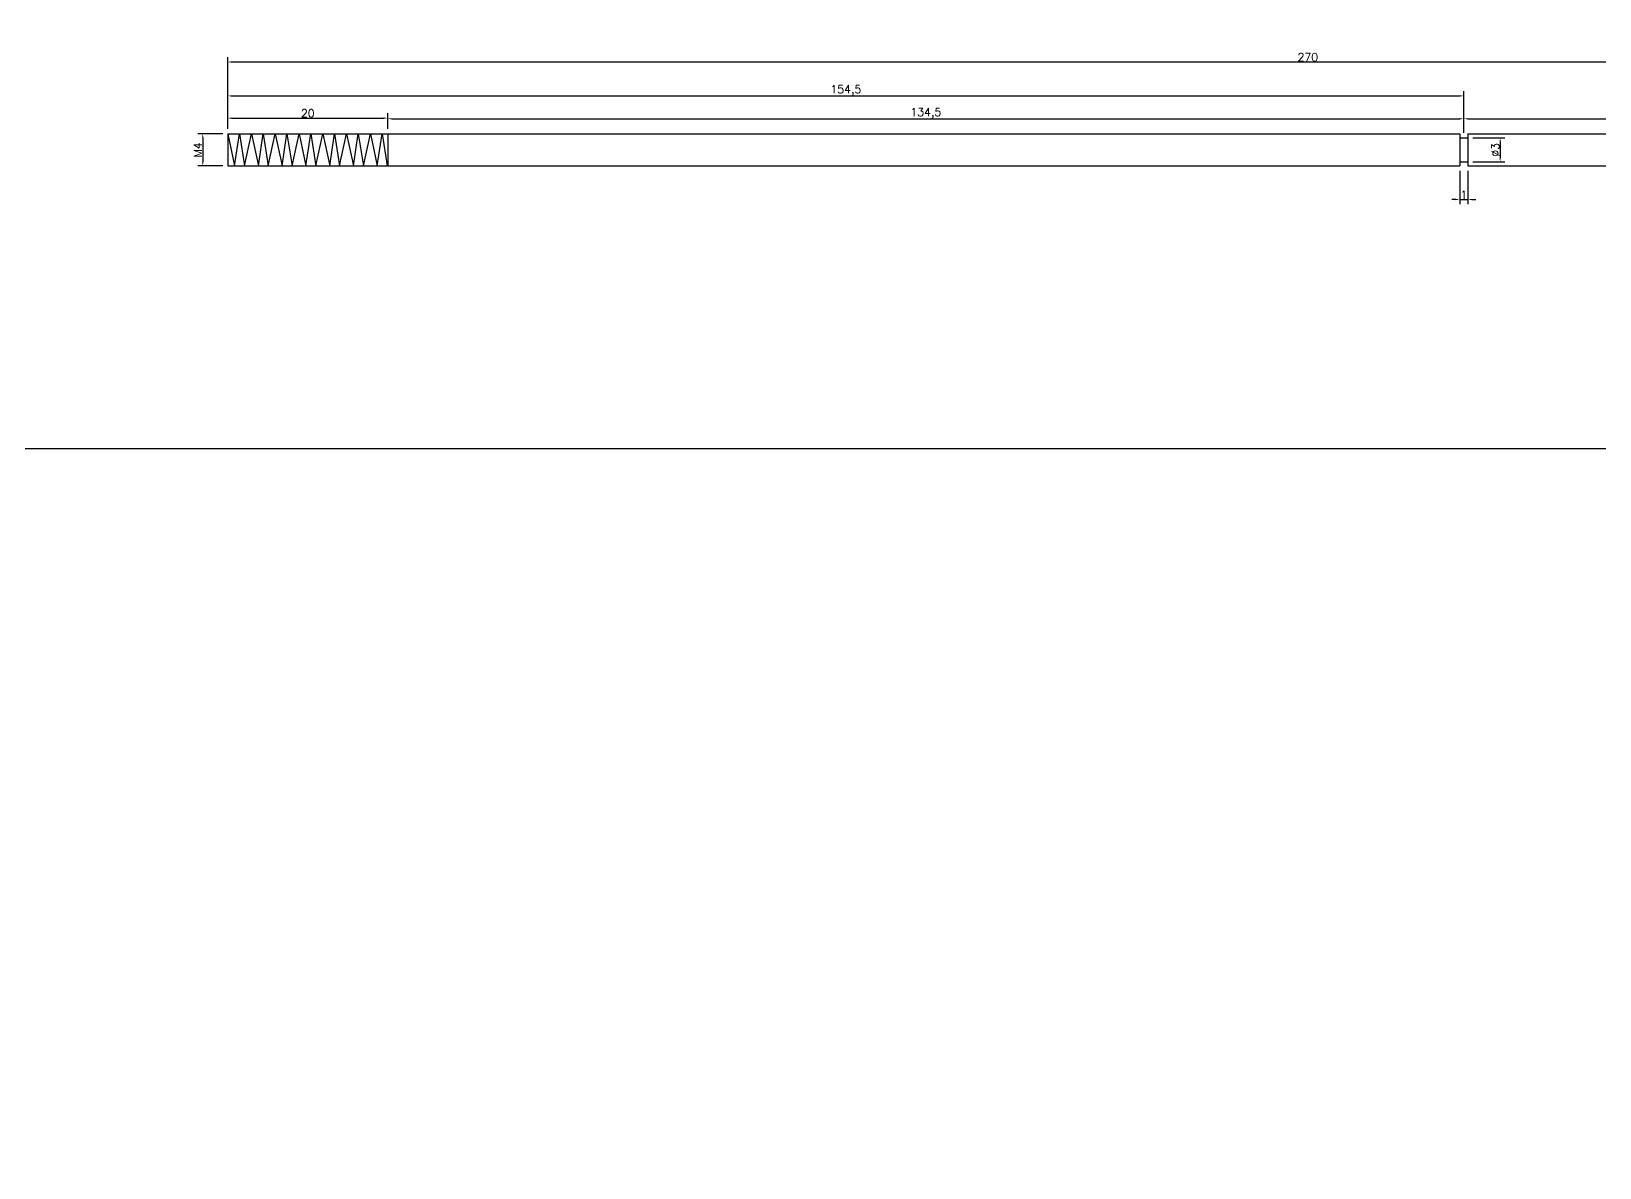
# Model space of a CAD drawing. Header units: millimetres. Extents: x 6817 to 10425, y -2870 to -164.
# Drawn here: x 9856.1 to 10052.2, y -1955.5 to -1813.4 of the extents above; entities that cross this region are included whole.
import ezdxf

# ---------------------------------------------------------------- set-up
doc = ezdxf.new("R2010")
doc.units = ezdxf.units.MM
doc.layers.add('图层2', color=108, linetype='Continuous')
doc.styles.get("Standard").update_dxf_attribs({"font": 'txt', "bigfont": 'gbcbig.shx'})
doc.dimstyles.new('ISO-25', dxfattribs={"dimtxt": 1, "dimasz": 0.5, "dimexe": 0.6, "dimexo": 0.625, "dimgap": 0.1, "dimtad": 1, "dimtxsty": 'Standard', "dimcen": 2.5, "dimadec": 0, "dimazin": 0, "dimtfac": 1, "dimtmove": 0, "dimatfit": 3, "dimfxl": 1, "dimarcsym": 0})

# ---------------------------------------------------------------- blocks, each defined once
blk = doc.blocks.new('*D533')
at = {"layer": 'Defpoints', "color": 0, "linetype": 'ByBlock', "transparency": 16777216}
for p in [(9880.7, -1826.25), (9877.57, -1830.25), (9880.7, -1830.25)]:
    blk.add_point(p, dxfattribs=at)
at = {"layer": '图层2', "color": 0, "linetype": 'ByBlock', "lineweight": -2, "transparency": 16777216}
for p, q in [((9880.07, -1826.25), (9876.97, -1826.25)), ((9877.57, -1826.75), (9877.57, -1829.75)), ((9880.07, -1830.25), (9876.97, -1830.25))]:
    blk.add_line(p, q, dxfattribs=at)
at = {"layer": '图层2', "color": 0, "linetype": 'ByBlock', "transparency": 16777216}
for points in [[(9877.49, -1826.75), (9877.66, -1826.75), (9877.57, -1826.25)], [(9877.49, -1829.75), (9877.66, -1829.75), (9877.57, -1830.25)]]:
    blk.add_solid(points, dxfattribs=at)
at = {"layer": '图层2', "color": 0, "linetype": 'ByBlock', "transparency": 16777216, "insert": (9876.97, -1828.25), "char_height": 1, "attachment_point": 5, "rotation": 90}
blk.add_mtext('M4', dxfattribs=at)
blk = doc.blocks.new('*D534')
at = {"layer": 'Defpoints', "color": 0, "linetype": 'ByBlock', "transparency": 16777216}
for p in [(9900.7, -1824.28), (9880.7, -1826.25), (9900.7, -1826.25)]:
    blk.add_point(p, dxfattribs=at)
at = {"layer": '图层2', "color": 0, "linetype": 'ByBlock', "lineweight": -2, "transparency": 16777216}
for p, q in [((9880.7, -1825.62), (9880.7, -1823.68)), ((9881.2, -1824.28), (9900.2, -1824.28)), ((9900.7, -1825.62), (9900.7, -1823.68))]:
    blk.add_line(p, q, dxfattribs=at)
at = {"layer": '图层2', "color": 0, "linetype": 'ByBlock', "transparency": 16777216}
for points in [[(9881.2, -1824.19), (9881.2, -1824.36), (9880.7, -1824.28)], [(9900.2, -1824.19), (9900.2, -1824.36), (9900.7, -1824.28)]]:
    blk.add_solid(points, dxfattribs=at)
at = {"layer": '图层2', "color": 0, "linetype": 'ByBlock', "transparency": 16777216, "insert": (9890.7, -1823.68), "char_height": 1, "attachment_point": 5}
blk.add_mtext('20', dxfattribs=at)
blk = doc.blocks.new('*D535')
at = {"layer": 'Defpoints', "color": 0, "linetype": 'ByBlock', "transparency": 16777216}
for p in [(10035.2, -1824.36), (9900.7, -1826.25), (10035.2, -1826.75)]:
    blk.add_point(p, dxfattribs=at)
at = {"layer": '图层2', "color": 0, "linetype": 'ByBlock', "lineweight": -2, "transparency": 16777216}
for p, q in [((9900.7, -1825.62), (9900.7, -1823.76)), ((9901.2, -1824.36), (10034.7, -1824.36)), ((10035.2, -1826.12), (10035.2, -1823.76))]:
    blk.add_line(p, q, dxfattribs=at)
at = {"layer": '图层2', "color": 0, "linetype": 'ByBlock', "transparency": 16777216}
for points in [[(9901.2, -1824.28), (9901.2, -1824.44), (9900.7, -1824.36)], [(10034.7, -1824.28), (10034.7, -1824.44), (10035.2, -1824.36)]]:
    blk.add_solid(points, dxfattribs=at)
at = {"layer": '图层2', "color": 0, "linetype": 'ByBlock', "transparency": 16777216, "insert": (9967.95, -1823.68), "char_height": 1, "attachment_point": 5}
blk.add_mtext('134,5', dxfattribs=at)
blk = doc.blocks.new('*D536')
at = {"layer": 'Defpoints', "color": 0, "linetype": 'ByBlock', "transparency": 16777216}
for p in [(10130.7, -1824.36), (10035.2, -1826.75), (10130.7, -1826.25)]:
    blk.add_point(p, dxfattribs=at)
at = {"layer": '图层2', "color": 0, "linetype": 'ByBlock', "lineweight": -2, "transparency": 16777216}
for p, q in [((10035.2, -1826.12), (10035.2, -1823.76)), ((10035.7, -1824.36), (10130.2, -1824.36)), ((10130.7, -1825.62), (10130.7, -1823.76))]:
    blk.add_line(p, q, dxfattribs=at)
at = {"layer": '图层2', "color": 0, "linetype": 'ByBlock', "transparency": 16777216}
for points in [[(10035.7, -1824.28), (10035.7, -1824.44), (10035.2, -1824.36)], [(10130.2, -1824.28), (10130.2, -1824.44), (10130.7, -1824.36)]]:
    blk.add_solid(points, dxfattribs=at)
at = {"layer": '图层2', "color": 0, "linetype": 'ByBlock', "transparency": 16777216, "insert": (10082.95, -1823.68), "char_height": 1, "attachment_point": 5}
blk.add_mtext('95,5', dxfattribs=at)
blk = doc.blocks.new('*D296')
at = {"layer": 'Defpoints', "color": 0, "linetype": 'ByBlock', "transparency": 16777216}
for p in [(10035.2, -1821.5), (9880.7, -1826.25), (10035.2, -1826.12)]:
    blk.add_point(p, dxfattribs=at)
at = {"layer": '图层2', "color": 0, "linetype": 'ByBlock', "lineweight": -2, "transparency": 16777216}
for p, q in [((9880.7, -1825.62), (9880.7, -1820.9)), ((10035.2, -1825.5), (10035.2, -1820.9)), ((9881.2, -1821.5), (10034.7, -1821.5))]:
    blk.add_line(p, q, dxfattribs=at)
at = {"layer": '图层2', "color": 0, "linetype": 'ByBlock', "transparency": 16777216}
for points in [[(9881.2, -1821.42), (9881.2, -1821.59), (9880.7, -1821.5)], [(10034.7, -1821.42), (10034.7, -1821.59), (10035.2, -1821.5)]]:
    blk.add_solid(points, dxfattribs=at)
at = {"layer": '图层2', "color": 0, "linetype": 'ByBlock', "transparency": 16777216, "insert": (9957.95, -1820.82), "char_height": 1, "attachment_point": 5}
blk.add_mtext('154,5', dxfattribs=at)
blk = doc.blocks.new('*D297')
at = {"layer": 'Defpoints', "color": 0, "linetype": 'ByBlock', "transparency": 16777216}
for p in [(10150.7, -1817.26), (9880.7, -1826.25), (10150.7, -1826.25)]:
    blk.add_point(p, dxfattribs=at)
at = {"layer": '图层2', "color": 0, "linetype": 'ByBlock', "lineweight": -2, "transparency": 16777216}
for p, q in [((9880.7, -1825.62), (9880.7, -1816.66)), ((10150.7, -1825.62), (10150.7, -1816.66)), ((9881.2, -1817.26), (10150.2, -1817.26))]:
    blk.add_line(p, q, dxfattribs=at)
at = {"layer": '图层2', "color": 0, "linetype": 'ByBlock', "transparency": 16777216}
for points in [[(9881.2, -1817.18), (9881.2, -1817.35), (9880.7, -1817.26)], [(10150.2, -1817.18), (10150.2, -1817.35), (10150.7, -1817.26)]]:
    blk.add_solid(points, dxfattribs=at)
at = {"layer": '图层2', "color": 0, "linetype": 'ByBlock', "transparency": 16777216, "insert": (10015.7, -1816.66), "char_height": 1, "attachment_point": 5}
blk.add_mtext('270', dxfattribs=at)
blk = doc.blocks.new('*D537')
at = {"layer": 'Defpoints', "color": 0, "linetype": 'ByBlock', "transparency": 16777216}
for p in [(10034.7, -1830.25), (10035.7, -1830.25), (10035.7, -1834.45)]:
    blk.add_point(p, dxfattribs=at)
at = {"layer": '图层2', "color": 0, "linetype": 'ByBlock', "lineweight": -2, "transparency": 16777216}
for p, q in [((10034.7, -1830.87), (10034.7, -1835.05)), ((10035.7, -1830.87), (10035.7, -1835.05)), ((10034.2, -1834.45), (10033.7, -1834.45)), ((10034.7, -1834.45), (10035.7, -1834.45)), ((10036.2, -1834.45), (10036.7, -1834.45))]:
    blk.add_line(p, q, dxfattribs=at)
at = {"layer": '图层2', "color": 0, "linetype": 'ByBlock', "transparency": 16777216}
for points in [[(10034.2, -1834.37), (10034.2, -1834.54), (10034.7, -1834.45)], [(10036.2, -1834.37), (10036.2, -1834.54), (10035.7, -1834.45)]]:
    blk.add_solid(points, dxfattribs=at)
at = {"layer": '图层2', "color": 0, "linetype": 'ByBlock', "transparency": 16777216, "insert": (10035.2, -1833.85), "char_height": 1, "attachment_point": 5}
blk.add_mtext('1', dxfattribs=at)
blk = doc.blocks.new('*D538')
at = {"layer": 'Defpoints', "color": 0, "linetype": 'ByBlock', "transparency": 16777216}
for p in [(10035.7, -1826.75), (10035.7, -1829.75), (10039.74, -1829.75)]:
    blk.add_point(p, dxfattribs=at)
at = {"layer": '图层2', "color": 0, "linetype": 'ByBlock', "lineweight": -2, "transparency": 16777216}
for p, q in [((10036.32, -1826.75), (10040.34, -1826.75)), ((10039.74, -1827.25), (10039.74, -1829.25)), ((10036.32, -1829.75), (10040.34, -1829.75))]:
    blk.add_line(p, q, dxfattribs=at)
at = {"layer": '图层2', "color": 0, "linetype": 'ByBlock', "transparency": 16777216}
for points in [[(10039.66, -1827.25), (10039.82, -1827.25), (10039.74, -1826.75)], [(10039.66, -1829.25), (10039.82, -1829.25), (10039.74, -1829.75)]]:
    blk.add_solid(points, dxfattribs=at)
at = {"layer": '图层2', "color": 0, "linetype": 'ByBlock', "transparency": 16777216, "insert": (10039.14, -1828.25), "char_height": 1, "attachment_point": 5, "rotation": 90}
blk.add_mtext('%%C3', dxfattribs=at)
blk = doc.blocks.new('*D2126')
at = {"layer": 'Defpoints', "color": 0, "linetype": 'ByBlock'}
for p in [(10223.66, -339.2), (10223.66, -344.88), (10247.6, -344.88)]:
    blk.add_point(p, dxfattribs=at)
at = {"layer": 'Defpoints', "color": 0, "linetype": 'ByBlock', "transparency": 16777216}
for p in [(8490.81, -2490.52), (8490.81, -2500.59), (8495.81, -2500.59)]:
    blk.add_point(p, dxfattribs=at)
at = {"layer": '图层2', "color": 0, "linetype": 'ByBlock', "lineweight": -2}
for p, q in [((10224.28, -339.2), (10248.2, -339.2)), ((10247.6, -339.7), (10247.6, -344.38)), ((10224.28, -344.88), (10248.2, -344.88))]:
    blk.add_line(p, q, dxfattribs=at)
at = {"layer": '图层2', "color": 0, "linetype": 'ByBlock', "lineweight": -2, "transparency": 16777216}
for p, q in [((8490.81, -2499.97), (8490.81, -2489.92)), ((8495.31, -2490.52), (8491.31, -2490.52)), ((8495.81, -2499.97), (8495.81, -2489.92))]:
    blk.add_line(p, q, dxfattribs=at)
at = {"layer": '图层2', "color": 0, "linetype": 'ByBlock'}
for points in [[(10247.52, -339.7), (10247.69, -339.7), (10247.6, -339.2)], [(10247.52, -344.38), (10247.69, -344.38), (10247.6, -344.88)]]:
    blk.add_solid(points, dxfattribs=at)
at = {"layer": '图层2', "color": 0, "linetype": 'ByBlock', "transparency": 16777216}
for points in [[(8491.31, -2490.44), (8491.31, -2490.6), (8490.81, -2490.52)], [(8495.31, -2490.44), (8495.31, -2490.6), (8495.81, -2490.52)]]:
    blk.add_solid(points, dxfattribs=at)
at = {"layer": '图层2', "color": 0, "linetype": 'ByBlock', "insert": (10246.92, -342.04), "char_height": 1, "attachment_point": 5, "rotation": 90}
blk.add_mtext('5,67', dxfattribs=at)
at = {"layer": '图层2', "color": 0, "linetype": 'ByBlock', "transparency": 16777216, "insert": (8493.31, -2489.17), "char_height": 2.5, "attachment_point": 5}
blk.add_mtext('5', dxfattribs=at)
blk = doc.blocks.new('*D2131')
at = {"layer": 'Defpoints', "color": 0, "linetype": 'ByBlock'}
for p in [(10232.06, -998.37), (10223.18, -1004.37), (10232.05, -1004.37), (8546.57, -2519.73), (8541.76, -2524.11), (8546.57, -2524.11)]:
    blk.add_point(p, dxfattribs=at)
at = {"layer": '图层2', "color": 0, "linetype": 'ByBlock', "lineweight": -2}
for p, q in [((10231.43, -998.37), (10222.58, -998.37)), ((10223.18, -998.87), (10223.18, -1003.87)), ((10231.42, -1004.37), (10222.58, -1004.37)), ((8545.95, -2519.73), (8541.16, -2519.73)), ((8541.76, -2520.23), (8541.76, -2523.61)), ((8545.95, -2524.11), (8541.16, -2524.11))]:
    blk.add_line(p, q, dxfattribs=at)
at = {"layer": '图层2', "color": 0, "linetype": 'ByBlock'}
for points in [[(10223.1, -998.87), (10223.27, -998.87), (10223.18, -998.37)], [(10223.1, -1003.87), (10223.27, -1003.87), (10223.18, -1004.37)], [(8541.68, -2520.23), (8541.85, -2520.23), (8541.76, -2519.73)], [(8541.68, -2523.61), (8541.85, -2523.61), (8541.76, -2524.11)]]:
    blk.add_solid(points, dxfattribs=at)
at = {"layer": '图层2', "color": 0, "linetype": 'ByBlock', "char_height": 1, "attachment_point": 5, "rotation": 90}
for s, insert in [('6', (10222.58, -1001.37)), ('4,38', (8541.08, -2521.92))]:
    blk.add_mtext(s, dxfattribs=dict(at, insert=insert))
blk = doc.blocks.new('*D2135')
at = {"layer": 'Defpoints', "color": 0, "linetype": 'ByBlock'}
for p in [(10217.81, -308.87), (10215.31, -322.35), (10217.81, -322.35), (8520.7, -2501.9), (8521.32, -2502.94), (8521.92, -2501.88), (8534.07, -2513.08), (8534.07, -2513.08)]:
    blk.add_point(p, dxfattribs=at)
at = {"layer": '图层2', "color": 0, "linetype": 'ByBlock', "lineweight": -2}
for p, q in [((10215.31, -321.73), (10215.31, -308.27)), ((10215.81, -308.87), (10217.31, -308.87)), ((10217.81, -321.73), (10217.81, -308.27)), ((8521.46, -2501.45), (8520.82, -2500.86)), ((8521.6, -2500.9), (8522.67, -2499.8)), ((8520.84, -2502.55), (8519.96, -2501.85))]:
    blk.add_line(p, q, dxfattribs=at)
for start, end in [(135.6492, 137.293), (138.9369, 139.8318)]:
    blk.add_arc((8534.07, -2513.08), 17.43, start, end, dxfattribs=at)
at = {"layer": '图层2', "color": 0, "linetype": 'ByBlock'}
for points in [[(10215.81, -308.79), (10215.81, -308.96), (10215.31, -308.87)], [(10217.31, -308.79), (10217.31, -308.96), (10217.81, -308.87)], [(8520.86, -2501.58), (8520.99, -2501.69), (8521.26, -2501.26)], [(8520.81, -2501.89), (8520.68, -2501.79), (8520.43, -2502.23)]]:
    blk.add_solid(points, dxfattribs=at)
at = {"layer": '图层2', "color": 0, "linetype": 'ByBlock', "insert": (10216.56, -308.19), "char_height": 1, "attachment_point": 5}
blk.add_mtext('2,5', dxfattribs=at)
at = {"layer": '图层2', "color": 0, "linetype": 'ByBlock', "insert": (8521.71, -2499.93), "char_height": 1, "attachment_point": 5, "rotation": 45.6492}
blk.add_mtext('4°', dxfattribs=at)
blk = doc.blocks.new('*D2136')
at = {"layer": 'Defpoints', "color": 0, "linetype": 'ByBlock'}
for p in [(10215.31, -305.16), (10187.99, -322.35), (10215.31, -322.35), (8518.44, -2501.94), (8521.32, -2502.94), (8518.95, -2504.56), (8534.07, -2513.08), (8534.07, -2513.08)]:
    blk.add_point(p, dxfattribs=at)
at = {"layer": '图层2', "color": 0, "linetype": 'ByBlock', "lineweight": -2}
for p, q in [((10187.99, -321.73), (10187.99, -304.56)), ((10188.49, -305.16), (10214.81, -305.16)), ((10215.31, -321.73), (10215.31, -304.56)), ((8520.84, -2502.55), (8518.59, -2500.76)), ((8518.41, -2504.25), (8516.83, -2503.36))]:
    blk.add_line(p, q, dxfattribs=at)
blk.add_arc((8534.07, -2513.08), 19.19, 142.9688, 149.0795, dxfattribs=at)
at = {"layer": '图层2', "color": 0, "linetype": 'ByBlock'}
for points in [[(10188.49, -305.08), (10188.49, -305.24), (10187.99, -305.16)], [(10214.81, -305.08), (10214.81, -305.24), (10215.31, -305.16)], [(8518.68, -2501.48), (8518.81, -2501.58), (8519.06, -2501.13)], [(8517.68, -2503.27), (8517.53, -2503.18), (8517.35, -2503.66)]]:
    blk.add_solid(points, dxfattribs=at)
at = {"layer": '图层2', "color": 0, "linetype": 'ByBlock', "insert": (10201.65, -304.48), "char_height": 1, "attachment_point": 5}
blk.add_mtext('27,32', dxfattribs=at)
at = {"layer": '图层2', "color": 0, "linetype": 'ByBlock', "insert": (8517.66, -2502.03), "char_height": 1, "attachment_point": 5, "rotation": 56.0242}
blk.add_mtext('9°', dxfattribs=at)
blk = doc.blocks.new('*D2138')
at = {"layer": 'Defpoints', "color": 0, "linetype": 'ByBlock'}
for p in [(10222.99, -1057.99), (10220.99, -1061.58), (10222.99, -1061.58), (8548.61, -2494.31), (8561.47, -2494.31), (8561.47, -2496.24)]:
    blk.add_point(p, dxfattribs=at)
at = {"layer": '图层2', "color": 0, "linetype": 'ByBlock', "lineweight": -2}
for p, q in [((10220.99, -1060.96), (10220.99, -1057.39)), ((10221.49, -1057.99), (10222.49, -1057.99)), ((10222.99, -1060.96), (10222.99, -1057.39)), ((8548.61, -2494.94), (8548.61, -2496.84)), ((8561.47, -2494.94), (8561.47, -2496.84)), ((8549.11, -2496.24), (8560.97, -2496.24))]:
    blk.add_line(p, q, dxfattribs=at)
at = {"layer": '图层2', "color": 0, "linetype": 'ByBlock'}
for points in [[(10221.49, -1057.9), (10221.49, -1058.07), (10220.99, -1057.99)], [(10222.49, -1057.9), (10222.49, -1058.07), (10222.99, -1057.99)], [(8549.11, -2496.15), (8549.11, -2496.32), (8548.61, -2496.24)], [(8560.97, -2496.15), (8560.97, -2496.32), (8561.47, -2496.24)]]:
    blk.add_solid(points, dxfattribs=at)
at = {"layer": '图层2', "color": 0, "linetype": 'ByBlock', "char_height": 1, "attachment_point": 5}
for s, insert in [('2', (10221.99, -1057.39)), ('12,86', (8555.04, -2495.55))]:
    blk.add_mtext(s, dxfattribs=dict(at, insert=insert))

msp = doc.modelspace()

# ---------------------------------------------------------------- linework, layer by layer
at = {"layer": '图层2', "color": 6, "linetype": 'ByBlock'}
for p, q in [((9880.7, -1826.25), (10034.7, -1826.25)), ((9880.7, -1826.25), (9880.7, -1830.25)), ((9900.7, -1826.25), (9900.7, -1830.25)), ((10034.7, -1826.25), (10034.7, -1830.25)), ((10034.7, -1826.75), (10035.7, -1826.75)), ((10035.7, -1826.25), (10150.7, -1826.25)), ((10035.7, -1826.25), (10035.7, -1830.25)), ((9880.7, -1830.25), (10034.7, -1830.25)), ((10034.7, -1829.75), (10035.7, -1829.75)), ((10035.7, -1830.25), (10150.7, -1830.25))]:
    msp.add_line(p, q, dxfattribs=at)
at = {"layer": '图层2', "color": 2, "linetype": 'ByBlock'}
msp.add_line((10175.615, -1865.627), (9494.427, -1865.627), dxfattribs=at)
at = {"layer": '图层2', "color": 6, "linetype": 'ByBlock'}
for points in [[(9880.7, -1826.25), (9881.553, -1830.25), (9882.158, -1826.25), (9882.793, -1830.25), (9883.67, -1826.25)], [(9883.67, -1826.25), (9884.523, -1830.25), (9885.128, -1826.25), (9885.763, -1830.25), (9886.64, -1826.25)], [(9886.64, -1826.25), (9887.493, -1830.25), (9888.098, -1826.25), (9888.734, -1830.25), (9889.611, -1826.25)], [(9889.611, -1826.25), (9890.464, -1830.25), (9891.069, -1826.25), (9891.704, -1830.25), (9892.581, -1826.25)], [(9892.581, -1826.25), (9893.434, -1830.25), (9894.039, -1826.25), (9894.674, -1830.25), (9895.551, -1826.25)], [(9895.551, -1826.25), (9896.404, -1830.25), (9897.009, -1826.25), (9897.645, -1830.25), (9898.522, -1826.25)], [(9898.522, -1826.25), (9899.375, -1830.25), (9899.98, -1826.25), (9900.615, -1830.25), (9900.7, -1829.862)]]:
    msp.add_lwpolyline(points, dxfattribs=at)

# ---------------------------------------------------------------- dimensions: what is measured, and where the dimension line sits
at = {"layer": '图层2', "color": 2, "linetype": 'ByBlock'}
for base, p1, p2, picture, middle in [((10215.309, -305.16), (10187.985, -322.353), (10215.309, -322.353), '*D2136', (10201.647, -304.476)), ((10217.809, -308.872), (10215.309, -322.353), (10217.809, -322.353), '*D2135', (10216.559, -308.188)), ((10222.988, -1057.987), (10220.988, -1061.58), (10222.988, -1061.58), '*D2138', (10221.988, -1057.387))]:
    dim = msp.add_linear_dim(base=base, p1=p1, p2=p2, dimstyle='ISO-25', dxfattribs=at)
    dim.commit()
    dim.dimension.update_dxf_attribs({"geometry": picture, "text_midpoint": middle})
for base, p1, p2, picture, middle in [((10247.6033, -344.8767), (10223.6566, -339.202), (10223.6566, -344.8767), '*D2126', (10246.9199, -342.0394)), ((10223.184, -1004.368), (10232.058, -998.369), (10232.048, -1004.368), '*D2131', (10222.584, -1001.368))]:
    dim = msp.add_linear_dim(base=base, p1=p1, p2=p2, angle=90, dimstyle='ISO-25', dxfattribs=at)
    dim.commit()
    dim.dimension.update_dxf_attribs({"geometry": picture, "text_midpoint": middle})
at = {"layer": '图层2', "color": 3, "linetype": 'ByBlock'}
for base, p1, p2, picture, middle in [((10150.7, -1817.263), (9880.7, -1826.25), (10150.7, -1826.25), '*D297', (10015.7, -1816.663)), ((10035.2, -1821.502), (9880.7, -1826.25), (10035.2, -1826.125), '*D296', (9957.95, -1820.818)), ((9900.7, -1824.275), (9880.7, -1826.25), (9900.7, -1826.25), '*D534', (9890.7, -1823.675)), ((10035.2, -1824.361), (9900.7, -1826.25), (10035.2, -1826.75), '*D535', (9967.95, -1823.677)), ((10130.7, -1824.361), (10035.2, -1826.75), (10130.7, -1826.25), '*D536', (10082.95, -1823.677)), ((10035.7, -1834.453), (10034.7, -1830.25), (10035.7, -1830.25), '*D537', (10035.2, -1833.853))]:
    dim = msp.add_linear_dim(base=base, p1=p1, p2=p2, dimstyle='ISO-25', dxfattribs=at)
    dim.commit()
    dim.dimension.update_dxf_attribs({"geometry": picture, "text_midpoint": middle})
for base, p1, p2, text, picture, middle in [((9877.574, -1830.25), (9880.7, -1826.25), (9880.7, -1830.25), 'M4', '*D533', (9876.974, -1828.25)), ((10039.74, -1829.75), (10035.7, -1826.75), (10035.7, -1829.75), '%%C<>', '*D538', (10039.14, -1828.25))]:
    dim = msp.add_linear_dim(base=base, p1=p1, p2=p2, angle=90, text=text, dimstyle='ISO-25', dxfattribs=at)
    dim.commit()
    dim.dimension.update_dxf_attribs({"geometry": picture, "text_midpoint": middle})

doc.saveas('drawing.dxf')
